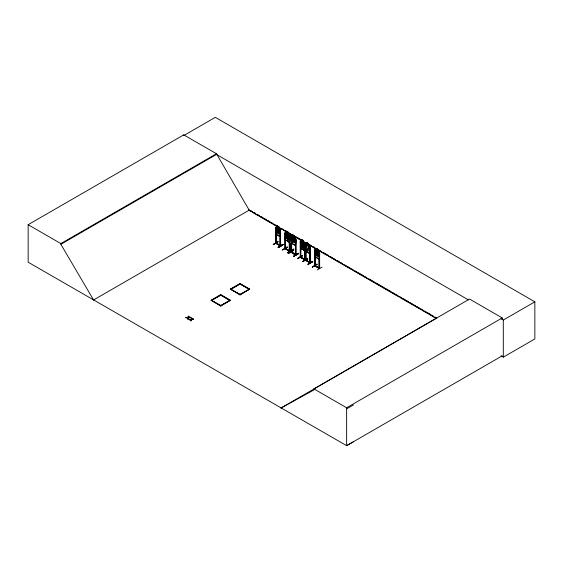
<?xml version="1.0" encoding="UTF-8"?>
<svg xmlns="http://www.w3.org/2000/svg" width="563" height="563" viewBox="0 0 563 563"><rect width="100%" height="100%" fill="white"/><g stroke="black" fill="none" stroke-linecap="round" stroke-linejoin="round"><path stroke-width="0.84" d="M286.595 233.117L285.462 232.406L284.899 232.808L284.927 248.769C284.66 247.636 286.067 248.614 284.948 248.213M285.364 248.417L285.35 248.994L285.504 248.276M289.234 250.648L289.818 250.739M289.234 251.189L289.234 241.562M289.839 250.781L285.413 248.6L289.354 250.655M291.451 252.527L290.98 252.273L291.69 252.407L291.465 243.765M291.634 252.379L291.627 243.666M291.634 251.837L290.972 251.675L291.514 251.985M295.758 254.99L295.286 254.138L295.941 254.258L291.514 252.14L295.941 254.314L295.491 254.033M295.941 254.842C294.182 255.644 290.072 250.141 291.676 252.428M300.241 256.827L300.895 257.53L300.846 247.896M304.977 260.085L304.513 259.832L304.724 250.106M304.506 259.233C310.882 262.231 292.901 253.076 304.921 259.501M305.16 259.902L305.16 259.36M305.315 259.698L305.723 259.958M309.699 262.224C312.789 263.751 303.668 259.423 305.786 260.549M276.342 242.92C275.715 242.47 275.779 243.673 276.342 243.462L276.292 233.884M279.973 245.285L280.641 245.968L280.578 231.119L280.149 230.865L279.98 245.869L280.395 246.094M279.973 245.827L279.938 245.292M280.465 245.545C269.367 239.198 282.802 247.108 280.135 245.137M314.724 265.349C316.174 265.68 313.929 265.096 315.393 266.032L315.329 257.298M319.038 267.847L319.671 268.53L319.615 253.66L319.017 253.505L319.017 268.403L319.439 268.628M319.038 268.389L318.975 267.833M319.622 268.481L314.9 265.778L314.9 250.929L315.217 266.151L314.682 265.842M287.292 235.693L288.179 234.616L288.664 235.067M280.416 234.996L279.874 236.573L276.159 234.426L275.666 232.329L275.722 227.396L276.222 227.037L277.306 227.656M291.775 243.807L292.303 242.343L292.359 237.445M304.956 249.085C303.809 253.315 306.195 244.806 305.047 244.124L303.316 242.59L304.126 243.709L304.126 247.115L303.351 248.114L301.867 247.263L301.064 245.355L301.064 241.942L301.867 241.787C300.002 237.107 306.223 242.906 301.859 239.838M309.559 253.491L305.885 251.309L305.343 249.254L305.829 251.351L309.559 253.491L310.1 251.914L310.051 247.08L308.517 245.524C308.841 241.513 307.884 245.785 309.256 246.622L309.256 250.028L308.468 251.035L306.99 250.183L306.202 248.262L306.202 244.856L306.99 244.701M319.502 257.572C318.144 261.985 320.467 253.491 319.502 252.667L318.89 251.731L315.21 249.606L316.343 250.197L316.286 248.403L316.343 250.317L315.547 250.472L315.547 253.878L316.343 255.799L317.814 256.651L318.609 255.644L318.609 252.238L317.814 251.168C317.574 247.066 317.884 252.21 319.502 252.667M295.772 243.892C294.646 248.276 296.877 239.606 295.723 239.05L295.216 238.093L291.507 235.974L292.647 236.566L292.647 234.736L292.647 236.685L291.852 236.84M305.04 259.543L305.04 260.085L304.991 244.117L304.435 243.188L300.776 241.048L300.22 241.436L300.712 248.438L304.499 250.535L304.991 248.987M277.932 230.302C278.235 228.888 280.789 229.106 278.439 231.055L279.48 233.821L278.115 231.259C277.46 233.758 275.652 231.752 277.784 230.661L276.792 228.008L278.045 230.323M185.903 317.588L187.915 317.574L187.521 318.524L187.908 319.059L188.858 316.357L188.471 316.132L187.986 317.631L185.903 317.588L187.986 317.321M187.908 319.059L188.858 316.357M191.033 320.861L191.526 319.348L193.581 319.08L191.526 319.657L191.033 320.861L190.646 320.333L191.047 319.383L189.027 319.397L189.393 319.918L191.047 319.693L191.603 317.94L191.983 318.475L191.596 319.404L193.581 319.39M187.986 317.631L188.471 316.132M191.603 317.94L191.11 319.439L189.027 319.707M187.521 318.834L187.915 317.574M190.646 320.636L191.047 319.693M191.526 319.657L191.983 318.165M273.28 244.553L278.094 241.794M273.28 244.349L278.136 241.555L273.315 244.652M312.317 266.883L317.173 264.096L312.352 267.186M312.31 267.115L317.131 264.329M282.527 249.733L287.355 246.925L282.563 250.035M288.629 253.477L293.203 250.591M302.641 255.553L297.63 258.487M297.834 258.593L302.627 255.792M302.964 261.288L307.792 258.48L302.767 261.38M307.75 258.713L302.936 261.514L307.792 258.776M285.532 234.018L285.525 248.804M289.241 251.225L289.192 250.655M300.663 257.629L300.192 256.777L300.909 256.967M305.315 260.24L305.632 259.627L305.702 260.514M305.969 251.689L306.019 260.451L305.519 260.134M275.652 243.364L275.807 242.667M304.126 247.115L303.33 248.121L301.859 247.27L301.064 245.348M287.665 234.799L288.193 234.426M310.1 247.044L310.164 263.005L305.364 260.268L305.357 244.349C306.659 243.195 309.319 246.038 310.1 247.08M315.259 249.578L314.703 249.965L314.731 265.933L319.502 268.628L319.502 268.087L315.217 265.764L319.671 267.988L319.172 267.671M314.759 250.021L315.287 249.648M291.557 235.946L291.05 236.312M286.546 233.026L286.546 231.203L288.136 232.111L288.031 233.997L288.826 235.06M285.089 233.772L285.364 234.117M288.087 232.139L286.49 231.231M288.136 233.934L289.143 234.574M285.448 239.768L284.955 237.67L285.392 239.796L288.432 241.471M292.591 234.771L294.238 235.644L292.647 234.862M291.852 240.253L292.647 242.167L294.132 243.012L294.928 242.006L294.928 238.599L294.132 237.537L295.265 238.058L295.828 239.022L295.828 254.983L291.05 252.294M295.336 254.765L295.505 239.761L295.941 240.014L295.99 254.884L295.364 254.75M295.941 240.014L295.336 239.859M282.492 249.958L287.32 247.136M300.269 241.407L300.804 241.119L300.22 241.443L300.241 257.404L305.16 259.958L300.361 257.221M300.41 242.407L300.846 242.653M289.185 251.14L289.354 250.5M287.411 252.801L287.411 252.491C296.842 248.389 295.399 247.129 287.411 252.801L292.45 250.099M287.482 252.801L292.471 250.155M288.39 253.42L293.45 250.458M305.019 244.138L304.393 243.209L305.047 244.124M305.16 245.116L304.555 244.961L304.555 259.867L304.674 259.135M305.533 245.327L305.969 245.574M298.573 253.688L298.306 253.223L293.513 256.334L298.573 253.674L293.78 256.475M298.334 253.273L293.548 256.278M304.449 250.563L300.712 248.438L300.276 246.305L300.712 248.438M309.84 247.783L310.283 248.03L309.678 247.882L309.678 262.78L310.1 263.005M297.609 258.516L302.669 255.56M304.506 259.388L304.794 259.184L304.893 260.057M307.877 264.068L312.669 261.267L307.919 264.357L312.915 261.696L308.123 264.497M353.451 441.779L346.639 445.657L28.15 262.203L28.15 224.7L183.756 134.867L216.466 153.748L249.177 210.133L307.039 243.54M28.15 224.7L60.86 243.589L216.466 153.748M93.937 299.762L93.564 299.973L60.86 244.286L216.466 154.445L468.409 299.903M93.564 299.973L249.543 209.922M275.666 227.431L275.694 243.392M276.222 227.037L279.888 229.211M276.13 228.74L275.694 228.494L276.13 228.74L276.18 243.617M278.882 226.748L277.249 225.862L277.306 227.783L276.51 227.931L276.51 231.344L277.306 233.258L278.776 234.109L279.572 233.11L279.572 229.697L278.776 228.634L278.882 226.748L278.882 228.571L280.465 230.126L280.465 246.087L280.339 245.503M275.666 232.329L276.159 234.426M280.578 231.119L279.98 230.964M289.298 235.067L288.509 235.221L288.509 238.628L289.298 240.549L290.775 241.4L291.564 240.394L291.564 236.988L290.775 235.918L290.825 234.067L289.192 233.181L289.248 234.975M290.825 234.067L290.719 235.953L292.408 237.445C292.197 241.168 293.633 247.037 288.101 241.745C287.411 238.156 285.927 230.457 291.831 236.53L292.408 237.445M278.136 247.122C284.477 242.737 284.871 244.398 278.404 247.586L278.171 247.171M278.136 247.431L282.992 244.595M288.101 241.745L287.665 239.613M278.396 247.551L283.203 244.75M300.726 241.077L304.442 243.223L303.436 242.583L303.457 240.746M303.387 240.788L303.33 249.951M308.573 243.666L306.941 242.787L308.517 243.695M305.343 244.356L305.406 249.268M211.111 300.199L220.752 294.632L230.394 300.199L220.752 306.075L211.111 300.199L220.752 305.765L230.394 300.199M230.394 289.065L240.035 283.499L249.676 289.065L240.035 294.942L230.394 289.065L240.035 294.632L249.676 289.065M211.111 300.508L220.752 294.942L230.394 300.508M230.394 289.375L240.035 283.808L249.676 289.375M306.976 245.32L308.468 246.165L308.468 249.571L306.99 248.719M220.752 295.251L211.646 300.508L220.752 305.456L229.859 300.508L220.752 295.251L220.752 294.632M240.035 284.118L230.929 289.375L240.035 294.322L249.142 289.375L240.035 284.118L240.035 283.499M306.976 252.013L306.99 242.752M315.196 256.96L314.759 254.835L315.196 256.96L318.961 259.079M315.167 266.123L314.999 265.236M322.036 267.165L317.208 269.916M281.219 407.886L313.929 389.969L313.929 388.885L469.535 299.044L502.245 317.933L502.245 319.65M280.853 408.098L436.466 318.257L308.559 244.412M313.929 388.885L346.639 407.774L502.245 317.933M501.021 318.728L503.301 320.044L534.85 301.824L534.85 338.94L503.301 357.153L501.014 355.837M502.245 355.816L346.639 445.657L346.639 407.774M346.639 408.851L353.451 404.973M301.064 241.942L301.859 241.787M300.361 256.679L300.909 257.509M275.807 243.209L275.863 228.395M280.092 245.686L280.149 230.865M188.464 317.286L190.083 317.068L190.449 317.588L188.401 317.849M190.449 317.588L188.464 317.595L190.449 317.279M185.903 317.898L187.915 317.884M191.596 319.094L193.581 319.08M189.027 319.397L191.11 319.13M289.403 251.07L289.403 241.464M284.927 248.712L289.727 251.45L289.678 242.688M291.268 251.626L291.36 252.498M300.452 257.228L300.41 247.643M305.533 260.169L305.533 251.436M309.917 262.098L309.699 262.766M310.164 262.464L305.85 260.155L310.037 262.421L310.016 262.977M309.875 262.625L310.283 262.858L310.283 248.03M275.863 243.237L280.557 245.918M289.663 251.45L289.6 250.866M295.533 254.068L295.575 254.624L295.505 245.004M319.284 268.248L319.186 258.642M303.084 240.957L302.127 240.415L302.12 241.027L303.07 241.576L303.084 240.957L302.12 240.422M302.127 241.027L303.084 241.569M285.434 232.512L289.093 234.602M288.031 234.609L286.011 233.434L287.024 236.031C284.815 237.086 286.792 239.184 287.362 236.629L287.925 238.093M288.031 238.015L286.546 237.171L286.546 233.758L287.271 235.531M301.867 245.806L303.351 246.65L301.859 245.806C303.274 243.455 299.833 238.958 302.345 244.666C300.135 245.728 302.113 247.819 302.683 245.264L304.055 247.819L303 245.06C305.139 244.068 303.239 242.02 302.655 244.433L301.859 242.371L303.351 243.244L301.859 242.4M288.031 239.479L286.546 238.628L285.751 236.713L285.751 233.307L286.546 233.152L286.546 231.203M300.804 248.367L304.463 250.451L300.804 248.367L300.325 246.327M291.585 243.265L295.244 245.355M285.392 239.796L288.383 241.506M291.493 243.336L295.279 245.433M300.607 257.045L300.178 256.798M534.85 301.824L215.312 117.343L183.756 135.556L183.756 134.867M301.859 239.965L303.33 240.816M316.286 248.403L317.919 249.282M250.303 210.358L252.59 211.681M254.11 212.554L255.63 213.433M257.157 214.313L259.437 215.636M260.965 216.516L263.245 217.832M264.765 218.711L266.292 219.591M267.812 220.471L270.099 221.787M271.619 222.666L273.139 223.546M275.427 224.862L276.947 225.742M277.306 225.953L278.776 226.805M282.281 228.817L283.801 229.697M285.321 230.577L286.849 231.456M295.983 236.734L301.311 239.81M305.878 242.449L307.405 243.329M308.925 244.201L311.212 245.524M312.732 246.404L315.013 247.72M316.343 248.494L317.814 249.346M318.06 249.479L321.867 251.675M323.387 252.555L328.722 255.63M330.242 256.51L332.529 257.833M334.049 258.713L335.569 259.585M337.096 260.465L339.376 261.788M340.904 262.668L342.424 263.547M344.711 264.863L346.231 265.743M347.751 266.623L350.038 267.939M351.558 268.818L353.085 269.698M355.366 271.014L356.886 271.894M358.413 272.774L363.74 275.849M365.26 276.729L366.787 277.608M369.068 278.931L374.402 282.007M375.922 282.886L384.297 287.721M385.817 288.601L391.151 291.676M392.671 292.556L394.959 293.872M396.479 294.752L397.999 295.631M399.526 296.511L401.806 297.827M403.333 298.707L408.661 301.782M410.181 302.662L412.468 303.985M413.988 304.864L415.508 305.744M417.035 306.617L419.315 307.94M420.842 308.82L422.363 309.699M424.65 311.015L426.17 311.895M427.69 312.775L429.977 314.091M431.497 314.97L433.024 315.85M435.305 317.166L436.832 318.046M248.424 210.006L250.704 211.322M252.224 212.202L257.551 215.277M259.071 216.157L271.246 223.18M272.766 224.06L276.574 226.256M278.094 227.135L281.901 229.331M283.421 230.211L285.701 231.527M287.989 232.843L292.549 235.482M294.069 236.361L301.684 240.753M303.964 242.069L305.484 242.949M308.531 244.708L316.139 249.099M317.659 249.979L326.786 255.25M328.306 256.13L340.481 263.153M342.001 264.033L351.136 269.304M352.656 270.184L396.021 295.223M397.541 296.103L399.068 296.975M400.589 297.855L409.716 303.126M411.236 304.006L420.371 309.277M421.891 310.157L427.218 313.232M428.739 314.112L436.346 318.503M305.85 243.997L307.046 244.673L307.046 242.843M288.136 234.461L289.248 235.102L289.248 233.152M276.25 234.356L279.888 236.453M315.287 256.897L318.925 258.994M276.053 243.033L275.694 242.794L276.025 243.589M275.694 243.336L280.416 246.059M188.471 316.441L188.858 316.666M191.603 318.25L191.983 318.475M187.521 318.524L187.908 318.749M190.646 320.333L191.033 320.551M285.504 248.818L285.532 239.261M315.308 265.44L315.308 265.982M278.178 247.41L282.957 244.342M303.351 242.632L304.147 243.695M279.832 229.24L280.36 230.154L280.36 235.024M503.301 320.044L503.301 357.153M319.453 252.66L319.453 268.6M314.808 249.993L314.808 254.856M309.84 253.019L309.917 262.639M306.019 259.909L306.019 260.451M305.8 245.672L305.85 260.542M304.914 244.166L304.914 249.036M301.916 239.929L301.909 241.759M300.677 242.752L300.579 257.601M295.702 254.399L295.674 254.955M294.238 235.644L294.132 237.537M291.191 242.547L291.191 252.154M291.022 242.639L291.022 252.308M290.508 234.243L290.508 234.855L289.558 234.307L289.558 233.701M289.839 242.59L289.889 251.351L285.089 248.614L285.005 232.829M287.714 234.771L287.714 239.634M277.355 225.925L277.355 227.748M240.035 294.322L240.035 294.942M220.752 305.456L220.752 306.075M60.86 243.589L60.86 244.286M291.345 241.133L289.973 238.635C289.319 241.126 287.503 239.12 289.635 238.036L288.643 235.376L289.945 237.804C290.522 235.39 292.408 237.445 290.29 238.423L291.345 241.133M318.531 256.299L317.159 253.8C316.589 256.348 314.626 254.251 316.821 253.202L315.829 250.542L317.131 252.97C317.708 250.556 319.594 252.618 317.476 253.596L318.531 256.299M294.85 242.66L293.464 240.162C292.837 242.653 290.958 240.668 293.126 239.571L292.127 236.917L293.436 239.331C294.02 236.917 295.92 238.972 293.78 239.958L294.85 242.66M287.763 232.322L286.813 231.78L286.813 232.385L287.763 232.934L287.763 232.322M293.865 235.862L292.908 235.313L292.908 235.925L293.865 236.467L293.865 235.862M294.132 238.142L292.647 237.297L292.647 240.704L294.132 241.555L294.132 238.142M308.2 243.878L307.257 243.336L307.257 243.941L308.2 244.49L308.2 243.878M278.516 226.959L277.566 226.41L277.566 227.023L278.516 227.565L278.516 226.959M317.553 249.493L316.603 248.952L316.603 249.557L317.553 250.106L317.553 249.493M278.776 229.24L277.306 228.388L277.306 231.801L278.776 232.653L278.776 229.24M317.814 251.781L316.343 250.929L316.343 254.335L317.814 255.187L317.814 251.781M290.775 236.53L289.298 235.679L289.298 239.085L290.775 239.937L290.775 236.53"/></g></svg>
